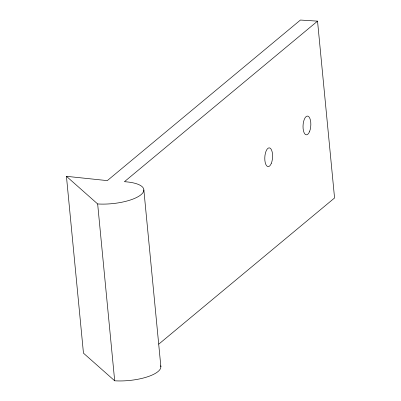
<?xml version="1.0" encoding="UTF-8"?>
<svg xmlns="http://www.w3.org/2000/svg" width="401" height="401" viewBox="0 0 401 401"><rect width="100%" height="100%" fill="white"/><g stroke="black" fill="none" stroke-linecap="round" stroke-linejoin="round"><path stroke-width="0.6" d="M143.849 189.924L160.876 366.765L160.58 368.349A32.942 10.887 -5.5 0 1 114.686 380.795L83.463 353.161L66.436 176.32L107.313 180.615L300.424 20.05L317.537 21.133L334.564 197.974L158.791 344.123M317.537 21.133L124.425 181.698A32.942 10.887 -5.5 0 1 140.997 194.716A32.942 10.887 -5.5 0 1 97.659 203.954L66.436 176.32M97.659 203.954L114.686 380.795M160.701 365.742A32.942 10.887 -5.5 0 1 160.876 366.765M309.582 131.518A9.413 3.88 -86.4 0 0 308.108 116.205A9.413 3.88 -86.4 0 0 303.111 128.631A9.413 3.88 -86.4 0 0 309.582 131.518M271.342 163.312A9.413 3.88 -86.4 0 0 269.868 147.999A9.413 3.88 -86.4 0 0 264.871 160.425A9.413 3.88 -86.4 0 0 271.342 163.312"/></g></svg>
